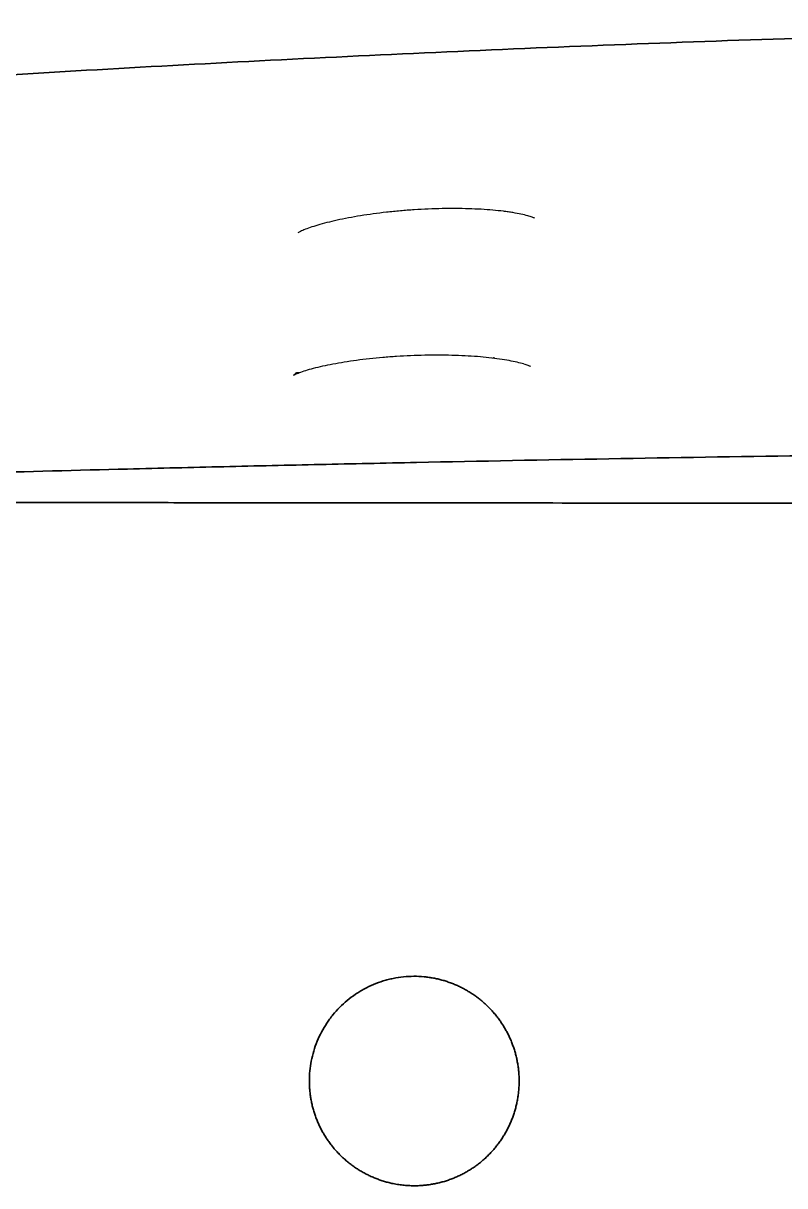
# Model space of a CAD drawing. Header units: millimetres. Extents: x 0 to 2561, y -987 to 790.
# Drawn here: x 412.6 to 546.9, y -667.9 to -462.9 of the extents above; entities that cross this region are included whole.
import ezdxf

# ---------------------------------------------------------------- set-up
doc = ezdxf.new("R2010")
doc.units = ezdxf.units.MM
doc.layers.add('Blocks', color=7, linetype='Continuous')
doc.layers.add('Blocks$Inner', color=7, linetype='Continuous', lineweight=25, true_color=0x007f00)
doc.layers.add('Blocks$Outline', color=7, linetype='Continuous', lineweight=35, true_color=0xff3f3f)

# ---------------------------------------------------------------- blocks, each defined once
blk = doc.blocks.new('Balcony Dining Bench Top')
at = {"layer": 'Blocks$Inner'}
for points, knots in [([(-592.46, 340.84), (-592.46, 340.54), (-592.46, 340.24), (-592.46, 339.94), (-592.45, 333.97), (-592.44, 328.01), (-592.43, 322.06), (-592.42, 318.55), (-592.42, 315.03), (-592.41, 311.52), (-592.4, 303.86), (-592.39, 296.21), (-592.38, 288.56), (-592.37, 286.78), (-592.37, 284.99), (-592.37, 283.21), (-592.35, 273.78), (-592.34, 264.35), (-592.33, 254.92), (-592.32, 245.47), (-592.3, 236.01), (-592.29, 226.56), (-592.29, 224.89), (-592.29, 223.23), (-592.28, 221.56), (-592.28, 213.74), (-592.27, 205.89), (-592.26, 198.04), (-592.25, 188.51), (-592.24, 178.95), (-592.23, 169.39), (-592.22, 164.22), (-592.21, 159.05), (-592.21, 153.88), (-592.21, 149.48), (-592.2, 145.08), (-592.2, 140.68), (-592.19, 131.11), (-592.18, 121.54), (-592.17, 111.97), (-592.16, 103.32), (-592.16, 94.67), (-592.15, 86.03), (-592.15, 85.12), (-592.15, 84.22), (-592.15, 83.31), (-592.14, 73.78), (-592.14, 64.27), (-592.13, 54.79), (-592.13, 53.96), (-592.13, 53.13), (-592.13, 52.3), (-592.12, 43.66), (-592.12, 35.05), (-592.11, 26.44), (-592.11, 23.9), (-592.11, 21.35), (-592.11, 18.8), (-592.11, 11.92), (-592.1, 5.04), (-592.1, -1.84), (-592.1, -6.11), (-592.1, -10.38), (-592.09, -14.65), (-592.09, -19.83), (-592.09, -25.01), (-592.09, -30.2), (-592.09, -30.61), (-592.09, -31.02), (-592.09, -31.44), (-592.09, -37.04), (-592.09, -42.66), (-592.08, -48.28), (-592.08, -61.27), (-592.08, -74.31), (-592.08, -87.37), (-592.08, -96.93), (-592.08, -106.51), (-592.08, -116.08), (-592.08, -125.66), (-592.08, -135.25), (-592.08, -144.82), (-592.08, -157.87), (-592.08, -170.9), (-592.08, -183.88), (-592.09, -189.51), (-592.09, -195.12), (-592.09, -200.73), (-592.09, -201.15), (-592.09, -201.57), (-592.09, -201.99), (-592.09, -207.17), (-592.09, -212.35), (-592.09, -217.51), (-592.1, -221.79), (-592.1, -226.07), (-592.1, -230.34), (-592.1, -237.22), (-592.11, -244.09), (-592.11, -250.97), (-592.11, -253.52), (-592.11, -256.07), (-592.11, -258.63), (-592.12, -267.23), (-592.12, -275.84), (-592.13, -284.47), (-592.13, -285.31), (-592.13, -286.14), (-592.13, -286.98), (-592.14, -296.46), (-592.14, -305.97), (-592.15, -315.5), (-592.15, -316.4), (-592.15, -317.29), (-592.15, -318.19), (-592.16, -326.84), (-592.16, -335.5), (-592.17, -344.15), (-592.18, -353.72), (-592.19, -363.3), (-592.2, -372.87), (-592.2, -377.26), (-592.21, -381.65), (-592.21, -386.05), (-592.21, -391.23), (-592.22, -396.4), (-592.23, -401.58), (-592.24, -411.14), (-592.25, -420.69), (-592.26, -430.22), (-592.27, -438.07), (-592.28, -445.91), (-592.28, -453.73), (-592.29, -455.4), (-592.29, -457.07), (-592.29, -458.74), (-592.3, -468.2), (-592.32, -477.66), (-592.33, -487.11), (-592.34, -496.54), (-592.35, -505.97), (-592.37, -515.4), (-592.37, -517.17), (-592.37, -518.95), (-592.38, -520.73), (-592.39, -528.39), (-592.4, -536.04), (-592.41, -543.7), (-592.42, -547.21), (-592.42, -550.72), (-592.43, -554.23), (-592.44, -560.18), (-592.45, -566.15), (-592.46, -572.12), (-592.46, -572.42), (-592.46, -572.71), (-592.46, -573)], [-996.817019, -996.817019, -996.817019, -996.817019, -995.9123, -995.9123, -995.9123, -978.027625, -978.027625, -978.027625, -967.478023, -967.478023, -967.478023, -944.513052, -944.513052, -944.513052, -939.159365, -939.159365, -939.159365, -910.862819, -910.862819, -910.862819, -882.48729, -882.48729, -882.48729, -877.48982, -877.48982, -877.48982, -853.958224, -853.958224, -853.958224, -825.307231, -825.307231, -825.307231, -809.794808, -809.794808, -809.794808, -796.592488, -796.592488, -796.592488, -767.874023, -767.874023, -767.874023, -741.931426, -741.931426, -741.931426, -739.219314, -739.219314, -739.219314, -710.697678, -710.697678, -710.697678, -708.20784, -708.20784, -708.20784, -682.344451, -682.344451, -682.344451, -674.706309, -674.706309, -674.706309, -654.059058, -654.059058, -654.059058, -641.24893, -641.24893, -641.24893, -625.706944, -625.706944, -625.706944, -624.467245, -624.467245, -624.467245, -607.621719, -607.621719, -607.621719, -568.533188, -568.533188, -568.533188, -539.823329, -539.823329, -539.823329, -511.09107, -511.09107, -511.09107, -472.024795, -472.024795, -472.024795, -455.179187, -455.179187, -455.179187, -453.917316, -453.917316, -453.917316, -438.397425, -438.397425, -438.397425, -425.565203, -425.565203, -425.565203, -404.940004, -404.940004, -404.940004, -397.279812, -397.279812, -397.279812, -371.438578, -371.438578, -371.438578, -368.926588, -368.926588, -368.926588, -340.404954, -340.404954, -340.404954, -337.71515, -337.71515, -337.71515, -311.750248, -311.750248, -311.750248, -283.031787, -283.031787, -283.031787, -269.851859, -269.851859, -269.851859, -254.317047, -254.317047, -254.317047, -225.666059, -225.666059, -225.666059, -202.15667, -202.15667, -202.15667, -197.136998, -197.136998, -197.136998, -168.761474, -168.761474, -168.761474, -140.464934, -140.464934, -140.464934, -135.133309, -135.133309, -135.133309, -112.146282, -112.146282, -112.146282, -101.618835, -101.618835, -101.618835, -83.712012, -83.712012, -83.712012, -82.828449, -82.828449, -82.828449, -82.828449]), ([(-676.78, -116.08), (-676.78, -160.3), (-676.19, -204.49), (-674.5, -269.53), (-673.8, -291), (-672.15, -333.36), (-671.2, -354.24), (-669.09, -395.32), (-667.92, -415.5), (-665.4, -455.1), (-664.04, -474.51), (-662.38, -496.53), (-662.15, -499.53), (-661.92, -502.52)], [529.316122, 529.316122, 529.316122, 529.316122, 651.160456, 651.160456, 712.082623, 712.082623, 773.00479, 773.00479, 833.926957, 833.926957, 894.849124, 894.849124, 904.501732, 904.501732, 904.501732, 904.501732]), ([(-601.68, -116.08), (-601.68, -117.46), (-601.68, -118.84), (-601.68, -120.22), (-601.68, -121.6), (-601.68, -122.99), (-601.68, -124.37), (-601.68, -125.75), (-601.68, -127.13), (-601.68, -128.51), (-601.67, -137.27), (-601.65, -146.03), (-601.62, -154.78), (-601.59, -163.54), (-601.55, -172.3), (-601.49, -181.05), (-601.44, -189.83), (-601.38, -198.61), (-601.31, -207.38), (-601.12, -231.3), (-600.85, -255.22), (-600.5, -279.13), (-600.33, -290.48), (-600.15, -301.83), (-599.95, -313.19), (-599.75, -324.5), (-599.54, -335.82), (-599.3, -347.13), (-599.19, -352.79), (-599.07, -358.45), (-598.94, -364.11), (-598.82, -369.77), (-598.69, -375.42), (-598.56, -381.08), (-598.42, -386.74), (-598.29, -392.4), (-598.15, -398.06), (-597.92, -406.91), (-597.69, -415.75), (-597.45, -424.59), (-597.21, -433.43), (-596.96, -442.28), (-596.7, -451.12), (-596.44, -459.94), (-596.17, -468.77), (-595.89, -477.6), (-595.15, -500.62), (-594.35, -523.64), (-593.48, -546.66), (-592.88, -562.57), (-592.25, -578.49), (-591.58, -594.41), (-591.25, -602.37), (-590.91, -610.32), (-590.56, -618.28), (-590.31, -623.89), (-590.07, -629.5), (-589.81, -635.1), (-589.7, -637.45), (-589.59, -639.8), (-589.5, -642.15), (-589.41, -644.51), (-589.34, -646.88), (-589.3, -649.24), (-589.25, -651.6), (-589.23, -653.96), (-589.23, -656.33)], [540.441973, 540.441973, 540.441973, 540.441973, 544.584614, 544.584614, 544.584614, 548.729124, 548.729124, 548.729124, 552.874033, 552.874033, 552.874033, 579.143805, 579.143805, 579.143805, 605.412876, 605.412876, 605.412876, 631.747214, 631.747214, 631.747214, 703.500221, 703.500221, 703.500221, 737.560885, 737.560885, 737.560885, 771.512654, 771.512654, 771.512654, 788.491452, 788.491452, 788.491452, 805.468146, 805.468146, 805.468146, 822.456224, 822.456224, 822.456224, 848.993572, 848.993572, 848.993572, 875.530874, 875.530874, 875.530874, 902.022648, 902.022648, 902.022648, 971.124873, 971.124873, 971.124873, 1018.916003, 1018.916003, 1018.916003, 1042.81046, 1042.81046, 1042.81046, 1059.651559, 1059.651559, 1059.651559, 1066.706649, 1066.706649, 1066.706649, 1073.793569, 1073.793569, 1073.793569, 1080.883563, 1080.883563, 1080.883563, 1080.883563]), ([(-642.82, -327.54), (-643.01, -328.21), (-643.2, -329.09), (-643.37, -330.12), (-643.41, -330.38), (-643.45, -330.66), (-643.49, -330.94), (-643.53, -331.22), (-643.57, -331.5), (-643.61, -331.8), (-643.68, -332.39), (-643.75, -333.02), (-643.81, -333.67), (-643.87, -334.33), (-643.92, -335.01), (-643.96, -335.72), (-644, -336.43), (-644.03, -337.17), (-644.05, -337.92), (-644.1, -339.42), (-644.11, -340.98), (-644.08, -342.59), (-644.06, -343.4), (-644.04, -344.21), (-644, -345.03), (-643.97, -345.85), (-643.92, -346.68), (-643.87, -347.5)], [17.693995, 17.693995, 17.693995, 17.693995, 22.474606, 22.474606, 22.474606, 23.686046, 23.686046, 23.686046, 24.893706, 24.893706, 24.893706, 27.308217, 27.308217, 27.308217, 29.738094, 29.738094, 29.738094, 32.196262, 32.196262, 32.196262, 37.097872, 37.097872, 37.097872, 39.567616, 39.567616, 39.567616, 42.045446, 42.045446, 42.045446, 42.045446]), ([(-642.4, -326.3), (-642.42, -326.33), (-642.44, -326.39), (-642.47, -326.46), (-642.5, -326.53), (-642.53, -326.62), (-642.57, -326.72), (-642.64, -326.92), (-642.73, -327.19), (-642.81, -327.5)], [12.940183, 12.940183, 12.940183, 12.940183, 14.133749, 14.133749, 14.133749, 15.326322, 15.326322, 15.326322, 17.60004, 17.60004, 17.60004, 17.60004]), ([(-616.25, -327.03), (-616.26, -327.06), (-616.29, -327.11), (-616.31, -327.18), (-616.34, -327.24), (-616.38, -327.33), (-616.42, -327.44), (-616.49, -327.63), (-616.58, -327.89), (-616.67, -328.19)], [12.748656, 12.748656, 12.748656, 12.748656, 13.944058, 13.944058, 13.944058, 15.137705, 15.137705, 15.137705, 17.384169, 17.384169, 17.384169, 17.384169]), ([(-616.68, -328.24), (-616.88, -328.9), (-617.08, -329.77), (-617.27, -330.8), (-617.37, -331.32), (-617.46, -331.88), (-617.54, -332.47), (-617.63, -333.06), (-617.7, -333.68), (-617.78, -334.33), (-617.85, -334.98), (-617.91, -335.66), (-617.97, -336.37), (-618.02, -337.07), (-618.07, -337.81), (-618.11, -338.56), (-618.19, -340.07), (-618.23, -341.62), (-618.23, -343.23), (-618.24, -344.04), (-618.23, -344.85), (-618.21, -345.67), (-618.2, -346.5), (-618.17, -347.32), (-618.14, -348.15)], [17.507134, 17.507134, 17.507134, 17.507134, 22.293175, 22.293175, 22.293175, 24.715555, 24.715555, 24.715555, 27.132595, 27.132595, 27.132595, 29.565464, 29.565464, 29.565464, 32.026681, 32.026681, 32.026681, 36.934529, 36.934529, 36.934529, 39.407834, 39.407834, 39.407834, 41.889303, 41.889303, 41.889303, 41.889303]), ([(-490.23, -329.01), (-490.38, -329.01), (-490.53, -329.01), (-490.94, -329.02), (-491.2, -329.04), (-491.72, -329.07), (-491.99, -329.1), (-492.5, -329.16), (-492.77, -329.19), (-493.28, -329.27), (-493.54, -329.32), (-494.04, -329.42), (-494.3, -329.47), (-494.8, -329.6), (-495.05, -329.66), (-495.55, -329.81), (-495.79, -329.88), (-496.28, -330.05), (-496.53, -330.14), (-497.01, -330.32), (-497.26, -330.42), (-497.73, -330.63), (-497.97, -330.74), (-498.44, -330.96), (-498.68, -331.08), (-499.13, -331.33), (-499.36, -331.46), (-499.81, -331.72), (-500.03, -331.86), (-500.46, -332.14), (-500.68, -332.29), (-501.1, -332.59), (-501.31, -332.74), (-501.71, -333.06), (-501.92, -333.22), (-502.31, -333.56), (-502.51, -333.73), (-502.89, -334.08), (-503.08, -334.27), (-503.45, -334.63), (-503.63, -334.83), (-503.98, -335.21), (-504.15, -335.41), (-504.49, -335.8), (-504.65, -336), (-504.97, -336.41), (-505.12, -336.62), (-505.42, -337.04), (-505.56, -337.26), (-505.84, -337.69), (-505.98, -337.92), (-506.24, -338.36), (-506.37, -338.59), (-506.61, -339.05), (-506.73, -339.29), (-506.96, -339.75), (-507.07, -340), (-507.27, -340.47), (-507.37, -340.72), (-507.55, -341.2), (-507.64, -341.45), (-507.8, -341.94), (-507.88, -342.19), (-508.02, -342.68), (-508.09, -342.93), (-508.21, -343.44), (-508.27, -343.69), (-508.37, -344.2), (-508.41, -344.46), (-508.49, -344.97), (-508.52, -345.23), (-508.55, -345.49)], [87.234096, 87.234096, 87.234096, 87.234096, 87.689581, 87.689581, 88.470414, 88.470414, 89.251246, 89.251246, 90.03185, 90.03185, 90.812454, 90.812454, 91.593057, 91.593057, 92.373661, 92.373661, 93.154264, 93.154264, 93.934868, 93.934868, 94.715471, 94.715471, 95.496075, 95.496075, 96.276383, 96.276383, 97.056691, 97.056691, 97.836999, 97.836999, 98.617308, 98.617308, 99.397616, 99.397616, 100.177924, 100.177924, 100.958232, 100.958232, 101.73854, 101.73854, 102.518657, 102.518657, 103.298773, 103.298773, 104.078889, 104.078889, 104.859006, 104.859006, 105.639122, 105.639122, 106.419238, 106.419238, 107.199355, 107.199355, 107.979471, 107.979471, 108.759589, 108.759589, 109.539707, 109.539707, 110.319825, 110.319825, 111.099942, 111.099942, 111.88006, 111.88006, 112.660178, 112.660178, 113.440296, 113.440296, 114.220414, 114.220414, 114.220414, 114.220414]), ([(-471.83, -349.53), (-471.79, -349.21), (-471.77, -348.88), (-471.75, -348.56), (-471.73, -348.24), (-471.72, -347.9), (-471.72, -347.58), (-471.72, -347.32), (-471.72, -347.06), (-471.73, -346.8), (-471.74, -346.54), (-471.76, -346.28), (-471.78, -346.02), (-471.8, -345.76), (-471.82, -345.5), (-471.86, -345.24), (-471.89, -344.99), (-471.92, -344.73), (-471.97, -344.47), (-472.01, -344.22), (-472.06, -343.96), (-472.11, -343.71), (-472.16, -343.46), (-472.22, -343.2), (-472.28, -342.95), (-472.35, -342.7), (-472.42, -342.45), (-472.49, -342.2), (-472.57, -341.95), (-472.65, -341.7), (-472.73, -341.45), (-472.82, -341.21), (-472.91, -340.96), (-473, -340.72), (-473.1, -340.48), (-473.2, -340.23), (-473.31, -340), (-473.41, -339.76), (-473.52, -339.52), (-473.64, -339.29), (-473.75, -339.06), (-473.87, -338.83), (-473.99, -338.6), (-474.12, -338.38), (-474.25, -338.15), (-474.38, -337.93), (-474.51, -337.71), (-474.65, -337.49), (-474.8, -337.27), (-474.94, -337.06), (-475.09, -336.84), (-475.24, -336.63), (-475.39, -336.42), (-475.55, -336.21), (-475.71, -336.01), (-475.88, -335.8), (-476.05, -335.6), (-476.21, -335.4), (-476.38, -335.21), (-476.56, -335.01), (-476.74, -334.82), (-476.91, -334.64), (-477.1, -334.45), (-477.28, -334.27), (-477.47, -334.09), (-477.65, -333.91), (-477.85, -333.74), (-478.04, -333.57), (-478.23, -333.4), (-478.43, -333.23), (-478.63, -333.07), (-478.84, -332.91), (-479.04, -332.75), (-479.25, -332.59), (-479.46, -332.44), (-479.67, -332.29), (-479.89, -332.15), (-480.11, -332), (-480.33, -331.86), (-480.55, -331.72), (-480.77, -331.58), (-481, -331.46), (-481.22, -331.33), (-481.45, -331.2), (-481.68, -331.08), (-481.91, -330.96), (-482.15, -330.85), (-482.38, -330.74), (-482.61, -330.63), (-482.85, -330.53), (-483.09, -330.43), (-483.33, -330.33), (-483.57, -330.23), (-483.81, -330.14), (-484.05, -330.05), (-484.3, -329.97), (-484.55, -329.89), (-484.79, -329.81), (-485.04, -329.74), (-485.29, -329.67), (-485.54, -329.6), (-485.8, -329.53), (-486.05, -329.48), (-486.3, -329.42), (-486.56, -329.37), (-486.82, -329.32), (-487.07, -329.27), (-487.33, -329.23), (-487.59, -329.19), (-487.84, -329.16), (-488.1, -329.13), (-488.36, -329.1), (-488.62, -329.07), (-488.87, -329.05), (-489.13, -329.04), (-489.39, -329.03), (-489.65, -329.02), (-489.91, -329.01), (-490.02, -329.01), (-490.12, -329.01), (-490.23, -329.01)], [56.067803, 56.067803, 56.067803, 56.067803, 57.039645, 57.039645, 57.039645, 58.014585, 58.014585, 58.014585, 58.800375, 58.800375, 58.800375, 59.581959, 59.581959, 59.581959, 60.36078, 60.36078, 60.36078, 61.138234, 61.138234, 61.138234, 61.915694, 61.915694, 61.915694, 62.694537, 62.694537, 62.694537, 63.476156, 63.476156, 63.476156, 64.261993, 64.261993, 64.261993, 65.047823, 65.047823, 65.047823, 65.829444, 65.829444, 65.829444, 66.608297, 66.608297, 66.608297, 67.385777, 67.385777, 67.385777, 68.163257, 68.163257, 68.163257, 68.94211, 68.94211, 68.94211, 69.723732, 69.723732, 69.723732, 70.509562, 70.509562, 70.509562, 71.295568, 71.295568, 71.295568, 72.077357, 72.077357, 72.077357, 72.856369, 72.856369, 72.856369, 73.634, 73.634, 73.634, 74.411625, 74.411625, 74.411625, 75.190615, 75.190615, 75.190615, 75.972368, 75.972368, 75.972368, 76.758324, 76.758324, 76.758324, 77.544432, 77.544432, 77.544432, 78.326315, 78.326315, 78.326315, 79.105414, 79.105414, 79.105414, 79.883126, 79.883126, 79.883126, 80.660828, 80.660828, 80.660828, 81.439893, 81.439893, 81.439893, 82.221719, 82.221719, 82.221719, 83.00775, 83.00775, 83.00775, 83.793735, 83.793735, 83.793735, 84.575493, 84.575493, 84.575493, 85.354467, 85.354467, 85.354467, 86.132055, 86.132055, 86.132055, 86.909634, 86.909634, 86.909634, 87.234096, 87.234096, 87.234096, 87.234096]), ([(-508.55, -345.49), (-508.56, -345.58), (-508.57, -345.67), (-508.64, -346.37), (-508.67, -346.98), (-508.66, -347.59)], [114.220414, 114.220414, 114.220414, 114.220414, 114.492642, 114.492642, 116.32436, 116.32436, 116.32436, 116.32436]), ([(-643.87, -347.5), (-643.82, -348.33), (-643.75, -349.15), (-643.68, -349.96), (-643.61, -350.78), (-643.53, -351.59), (-643.44, -352.39), (-643.26, -353.98), (-643.05, -355.51), (-642.81, -356.98), (-642.7, -357.72), (-642.57, -358.44), (-642.44, -359.13), (-642.31, -359.82), (-642.17, -360.48), (-642.03, -361.12), (-641.9, -361.75), (-641.75, -362.35), (-641.61, -362.92), (-641.46, -363.49), (-641.32, -364.03), (-641.17, -364.53), (-640.88, -365.52), (-640.59, -366.34), (-640.33, -366.96), (-640.21, -367.26), (-640.09, -367.51), (-640, -367.7), (-639.91, -367.88), (-639.84, -368.01), (-639.82, -368.04)], [42.045446, 42.045446, 42.045446, 42.045446, 44.524923, 44.524923, 44.524923, 46.997369, 46.997369, 46.997369, 51.912105, 51.912105, 51.912105, 54.380131, 54.380131, 54.380131, 56.821621, 56.821621, 56.821621, 59.248439, 59.248439, 59.248439, 61.680961, 61.680961, 61.680961, 66.489275, 66.489275, 66.489275, 68.869154, 68.869154, 68.869154, 71.274496, 71.274496, 71.274496, 71.274496]), ([(-618.14, -348.15), (-618.1, -348.98), (-618.06, -349.8), (-618, -350.62), (-617.95, -351.44), (-617.89, -352.25), (-617.82, -353.06), (-617.68, -354.65), (-617.51, -356.2), (-617.31, -357.68), (-617.21, -358.42), (-617.11, -359.15), (-616.99, -359.85), (-616.88, -360.54), (-616.76, -361.21), (-616.64, -361.86), (-616.52, -362.49), (-616.39, -363.1), (-616.27, -363.68), (-616.14, -364.26), (-616, -364.81), (-615.87, -365.31), (-615.61, -366.31), (-615.34, -367.16), (-615.1, -367.79), (-614.99, -368.1), (-614.88, -368.36), (-614.79, -368.55), (-614.75, -368.64), (-614.71, -368.72), (-614.68, -368.78)], [41.889303, 41.889303, 41.889303, 41.889303, 44.372454, 44.372454, 44.372454, 46.84913, 46.84913, 46.84913, 51.772128, 51.772128, 51.772128, 54.244392, 54.244392, 54.244392, 56.690101, 56.690101, 56.690101, 59.121246, 59.121246, 59.121246, 61.558312, 61.558312, 61.558312, 66.374636, 66.374636, 66.374636, 68.758289, 68.758289, 68.758289, 69.905427, 69.905427, 69.905427, 69.905427]), ([(-508.66, -347.59), (-508.66, -348.81), (-508.54, -350.02), (-508.23, -351.51), (-508.16, -351.81), (-508.01, -352.4), (-507.93, -352.69), (-507.66, -353.56), (-507.46, -354.13), (-506.99, -355.24), (-506.73, -355.78), (-506.3, -356.58), (-506.15, -356.84), (-505.84, -357.36), (-505.67, -357.62), (-504.82, -358.88), (-504.06, -359.81), (-502.77, -361.08), (-502.32, -361.48), (-501.61, -362.06), (-501.37, -362.25), (-500.88, -362.61), (-500.64, -362.78), (-499.38, -363.61), (-498.32, -364.17), (-496.64, -364.86), (-496.06, -365.07), (-494.9, -365.41), (-494.31, -365.56), (-492.57, -365.9), (-491.39, -366.01), (-490.2, -366.01)], [116.32436, 116.32436, 116.32436, 116.32436, 119.961435, 119.961435, 120.870703, 120.870703, 121.779972, 121.779972, 123.598509, 123.598509, 125.417047, 125.417047, 126.326316, 126.326316, 127.235584, 127.235584, 130.872659, 130.872659, 132.691196, 132.691196, 133.600465, 133.600465, 134.509734, 134.509734, 138.146809, 138.146809, 139.965346, 139.965346, 141.783883, 141.783883, 145.336631, 145.336631, 145.336631, 145.336631]), ([(-490.2, -366.01), (-490.16, -366.01), (-490.12, -366.01), (-490.07, -366.01), (-489.82, -366.01), (-489.55, -366), (-489.29, -365.99), (-489.03, -365.97), (-488.77, -365.96), (-488.51, -365.93), (-488.26, -365.91), (-488, -365.88), (-487.74, -365.85), (-487.49, -365.81), (-487.23, -365.77), (-486.98, -365.73), (-486.72, -365.68), (-486.47, -365.63), (-486.22, -365.57), (-485.96, -365.52), (-485.71, -365.46), (-485.46, -365.39), (-485.21, -365.32), (-484.96, -365.25), (-484.71, -365.17), (-484.46, -365.1), (-484.21, -365.01), (-483.97, -364.93), (-483.72, -364.84), (-483.48, -364.74), (-483.24, -364.64), (-483, -364.55), (-482.76, -364.44), (-482.52, -364.34), (-482.28, -364.23), (-482.05, -364.11), (-481.82, -364), (-481.59, -363.88), (-481.36, -363.76), (-481.14, -363.63), (-480.91, -363.5), (-480.69, -363.37), (-480.47, -363.23), (-480.25, -363.1), (-480.03, -362.96), (-479.82, -362.81), (-479.6, -362.67), (-479.39, -362.51), (-479.18, -362.36), (-478.97, -362.2), (-478.76, -362.04), (-478.56, -361.88), (-478.36, -361.71), (-478.16, -361.54), (-477.96, -361.37), (-477.77, -361.2), (-477.58, -361.02), (-477.39, -360.84), (-477.2, -360.66), (-477.02, -360.48), (-476.84, -360.29), (-476.66, -360.1), (-476.49, -359.91), (-476.32, -359.72), (-476.15, -359.52), (-475.98, -359.32), (-475.82, -359.12), (-475.66, -358.92), (-475.5, -358.71), (-475.34, -358.51), (-475.19, -358.3), (-475.04, -358.08), (-474.89, -357.87), (-474.75, -357.65), (-474.6, -357.43), (-474.47, -357.21), (-474.33, -356.99), (-474.2, -356.76), (-474.07, -356.53), (-473.94, -356.31), (-473.82, -356.07), (-473.7, -355.84), (-473.59, -355.61), (-473.47, -355.38), (-473.37, -355.14), (-473.26, -354.9), (-473.16, -354.67), (-473.06, -354.43), (-472.97, -354.19), (-472.87, -353.94), (-472.79, -353.7), (-472.7, -353.46), (-472.62, -353.21), (-472.54, -352.96), (-472.47, -352.71), (-472.39, -352.46), (-472.33, -352.21), (-472.26, -351.96), (-472.2, -351.7), (-472.14, -351.45), (-472.08, -351.13), (-472.01, -350.81), (-471.96, -350.49), (-471.91, -350.17), (-471.86, -349.84), (-471.83, -349.53)], [145.336631, 145.336631, 145.336631, 145.336631, 145.466378, 145.466378, 145.466378, 146.252055, 146.252055, 146.252055, 147.033514, 147.033514, 147.033514, 147.812196, 147.812196, 147.812196, 148.5895, 148.5895, 148.5895, 149.3668, 149.3668, 149.3668, 150.145474, 150.145474, 150.145474, 150.926917, 150.926917, 150.926917, 151.712575, 151.712575, 151.712575, 152.498057, 152.498057, 152.498057, 153.279327, 153.279327, 153.279327, 154.057826, 154.057826, 154.057826, 154.834953, 154.834953, 154.834953, 155.612081, 155.612081, 155.612081, 156.390588, 156.390588, 156.390588, 157.17187, 157.17187, 157.17187, 157.95737, 157.95737, 157.95737, 158.742704, 158.742704, 158.742704, 159.523833, 159.523833, 159.523833, 160.302198, 160.302198, 160.302198, 161.079196, 161.079196, 161.079196, 161.856201, 161.856201, 161.856201, 162.634588, 162.634588, 162.634588, 163.415755, 163.415755, 163.415755, 164.201143, 164.201143, 164.201143, 164.986433, 164.986433, 164.986433, 165.767523, 165.767523, 165.767523, 166.545854, 166.545854, 166.545854, 167.322821, 167.322821, 167.322821, 168.099799, 168.099799, 168.099799, 168.878161, 168.878161, 168.878161, 169.659303, 169.659303, 169.659303, 170.444667, 170.444667, 170.444667, 171.41956, 171.41956, 171.41956, 172.392162, 172.392162, 172.392162, 172.392162]), ([(-614.7, -368.79), (-614.77, -368.7), (-614.87, -368.58), (-615.04, -368.42), (-615.07, -368.38), (-615.11, -368.34), (-615.15, -368.31)], [31.663237, 31.663237, 31.663237, 31.663237, 33.398934, 33.398934, 33.398934, 33.777419, 33.777419, 33.777419, 33.777419])]:
    blk.add_open_spline(points, degree=3, knots=knots, dxfattribs=at)
blk.add_rational_spline([(-617.79, -333.36), (-617.76, -333.46), (-617.73, -333.56), (-617.7, -333.67)], [0.999999952063, 0.999999952093, 0.999999952122, 0.999999952152], degree=3, dxfattribs=at)
blk.add_open_spline([(-615.14, -367.67), (-615.14, -367.88), (-615.13, -368.09), (-615.13, -368.29)], degree=3, dxfattribs=at)
at = {"layer": 'Blocks$Outline'}
for points, knots in [([(-648.66, 430.49), (-648.67, 428.98), (-648.67, 427.46), (-648.67, 424.41), (-648.68, 422.88), (-648.68, 419.77), (-648.69, 418.32), (-648.81, 414.22), (-648.96, 411.74), (-649.4, 406.92), (-649.68, 404.55), (-649.93, 402.16), (-650.19, 399.66), (-650.45, 397.15), (-650.74, 394.31), (-650.77, 394), (-650.84, 393.37), (-650.94, 392.43), (-651.16, 390.22), (-651.36, 388.32), (-651.48, 387.05), (-651.74, 384.54), (-651.99, 382.03), (-654.26, 359.37), (-656.2, 338.7), (-658.43, 313.04), (-658.81, 308.6), (-659.19, 304.14), (-662.12, 267.79), (-662.72, 259.97), (-664.94, 229.74), (-666.48, 206.84), (-669.27, 160.01), (-670.53, 136.09), (-672.74, 87.35), (-673.68, 62.53), (-675.98, -12.87), (-676.78, -64.46), (-676.78, -116.08), (-676.78, -160.3), (-676.19, -204.49), (-674.5, -269.53), (-673.8, -291), (-672.15, -333.36), (-671.2, -354.24), (-669.09, -395.32), (-667.92, -415.5), (-665.4, -455.1), (-664.04, -474.51), (-662.38, -496.53), (-662.15, -499.53), (-661.92, -502.52), (-661.8, -504.07), (-661.65, -505.99), (-661.47, -508.31), (-660.38, -522.2), (-659.24, -535.87), (-656.49, -567.51), (-654.84, -585.29), (-653.13, -602.67), (-652.61, -608.08), (-652.08, -613.39), (-651.54, -618.69), (-651.53, -618.78), (-651.51, -618.94), (-651.49, -619.19), (-651.43, -619.77), (-651.31, -620.92), (-651.08, -623.23), (-650.88, -625.19), (-649.01, -643.6), (-649.01, -643.64), (-649, -643.68), (-648.99, -643.8), (-648.99, -643.9), (-648.97, -644.2), (-648.95, -644.43), (-648.9, -645.23), (-648.86, -645.89), (-648.78, -647.5), (-648.74, -648.46), (-648.7, -650.16), (-648.69, -650.78), (-648.68, -652.13), (-648.68, -652.87), (-648.68, -653.73), (-648.68, -653.75), (-648.68, -653.78), (-648.68, -653.88), (-648.68, -653.96), (-648.68, -654.25), (-648.68, -654.5), (-648.68, -655.43), (-648.67, -656.28), (-648.67, -658.43), (-648.67, -659.73), (-648.67, -661.62), (-648.67, -662.09), (-648.66, -662.57), (-648.66, -662.65)], [12.373966, 12.373966, 12.373966, 12.373966, 16.601863, 16.601863, 20.742388, 20.742388, 24.882913, 24.882913, 33.163963, 33.163963, 41.180741, 41.180741, 41.180741, 48.778274, 48.778274, 49.727966, 49.727966, 50.677658, 52.577041, 56.375808, 56.375808, 56.375808, 65.240052, 65.240052, 135.978866, 135.978866, 150.686593, 150.686593, 150.686593, 175.649857, 175.649857, 246.388671, 246.388671, 317.127485, 317.127485, 387.866299, 387.866299, 529.316122, 529.316122, 529.316122, 651.160456, 651.160456, 712.082623, 712.082623, 773.00479, 773.00479, 833.926957, 833.926957, 894.849124, 894.849124, 904.501732, 904.501732, 904.501732, 905.501732, 905.501732, 905.501732, 950.532882, 950.532882, 1011.455049, 1011.455049, 1011.455049, 1027.366538, 1027.366538, 1027.615155, 1027.615155, 1027.863773, 1028.361007, 1029.355475, 1031.344411, 1035.322283, 1035.322283, 1035.322283, 1035.644028, 1035.644028, 1036.287519, 1036.287519, 1037.574499, 1037.574499, 1040.14846, 1040.14846, 1042.722422, 1042.722422, 1044.009402, 1044.009402, 1045.296383, 1045.296383, 1045.296383, 1045.618128, 1045.618128, 1046.261618, 1046.261618, 1047.548599, 1047.548599, 1050.12256, 1050.12256, 1052.696522, 1052.696522, 1053.340012, 1053.464332, 1053.464332, 1053.464332, 1053.464332]), ([(-592.46, -573), (-592.81, -564.22), (-593.15, -555.44), (-593.48, -546.66), (-594.35, -523.64), (-595.15, -500.62), (-595.89, -477.6), (-596.17, -468.77), (-596.44, -459.94), (-596.7, -451.12), (-596.96, -442.28), (-597.21, -433.43), (-597.45, -424.59), (-597.69, -415.75), (-597.92, -406.91), (-598.15, -398.06), (-598.29, -392.4), (-598.42, -386.74), (-598.56, -381.08), (-598.69, -375.42), (-598.82, -369.77), (-598.94, -364.11), (-599.07, -358.45), (-599.19, -352.79), (-599.3, -347.13), (-599.54, -335.82), (-599.75, -324.5), (-599.95, -313.19), (-600.15, -301.83), (-600.33, -290.48), (-600.5, -279.13), (-600.85, -255.22), (-601.12, -231.3), (-601.31, -207.38), (-601.38, -198.61), (-601.44, -189.83), (-601.49, -181.05), (-601.55, -172.3), (-601.59, -163.54), (-601.62, -154.78), (-601.65, -146.03), (-601.67, -137.27), (-601.68, -128.51), (-601.68, -127.13), (-601.68, -125.75), (-601.68, -124.37), (-601.68, -122.99), (-601.68, -121.6), (-601.68, -120.22), (-601.68, -118.84), (-601.68, -117.46), (-601.68, -116.08), (-601.68, -114.7), (-601.68, -113.32), (-601.68, -111.94), (-601.68, -110.56), (-601.68, -109.17), (-601.68, -107.79), (-601.68, -106.41), (-601.68, -105.03), (-601.68, -103.65), (-601.67, -94.89), (-601.65, -86.14), (-601.62, -77.38), (-601.59, -68.62), (-601.55, -59.86), (-601.49, -51.11), (-601.44, -42.33), (-601.38, -33.55), (-601.31, -24.78), (-601.12, -0.86), (-600.85, 23.06), (-600.5, 46.97), (-600.33, 58.32), (-600.15, 69.67), (-599.95, 81.03), (-599.75, 92.34), (-599.54, 103.66), (-599.3, 114.97), (-599.19, 120.63), (-599.07, 126.29), (-598.94, 131.95), (-598.82, 137.61), (-598.69, 143.26), (-598.56, 148.92), (-598.42, 154.58), (-598.29, 160.24), (-598.15, 165.9), (-597.92, 174.75), (-597.69, 183.59), (-597.45, 192.43), (-597.21, 201.27), (-596.96, 210.11), (-596.7, 218.96), (-596.44, 227.78), (-596.17, 236.61), (-595.89, 245.44), (-595.15, 268.46), (-594.35, 291.48), (-593.48, 314.5), (-593.15, 323.28), (-592.81, 332.06), (-592.46, 340.84)], [-997.492961, -997.492961, -997.492961, -997.492961, -971.124873, -971.124873, -971.124873, -902.022648, -902.022648, -902.022648, -875.530874, -875.530874, -875.530874, -848.993572, -848.993572, -848.993572, -822.456224, -822.456224, -822.456224, -805.468146, -805.468146, -805.468146, -788.491452, -788.491452, -788.491452, -771.512654, -771.512654, -771.512654, -737.560885, -737.560885, -737.560885, -703.500221, -703.500221, -703.500221, -631.747214, -631.747214, -631.747214, -605.412876, -605.412876, -605.412876, -579.143805, -579.143805, -579.143805, -552.874033, -552.874033, -552.874033, -548.729124, -548.729124, -548.729124, -544.584614, -544.584614, -544.584614, -540.441973, -540.441973, -540.441973, -536.298776, -536.298776, -536.298776, -532.154266, -532.154266, -532.154266, -528.009357, -528.009357, -528.009357, -501.739585, -501.739585, -501.739585, -475.470513, -475.470513, -475.470513, -449.136176, -449.136176, -449.136176, -377.383168, -377.383168, -377.383168, -343.322504, -343.322504, -343.322504, -309.370735, -309.370735, -309.370735, -292.391937, -292.391937, -292.391937, -275.415243, -275.415243, -275.415243, -258.427166, -258.427166, -258.427166, -231.889817, -231.889817, -231.889817, -205.352515, -205.352515, -205.352515, -178.860742, -178.860742, -178.860742, -109.758517, -109.758517, -109.758517, -83.395096, -83.395096, -83.395096, -83.395096]), ([(-592.46, 340.84), (-592.46, 340.54), (-592.46, 340.24), (-592.46, 339.94), (-592.45, 333.97), (-592.44, 328.01), (-592.43, 322.06), (-592.42, 318.55), (-592.42, 315.03), (-592.41, 311.52), (-592.4, 303.86), (-592.39, 296.21), (-592.38, 288.56), (-592.37, 286.78), (-592.37, 284.99), (-592.37, 283.21), (-592.35, 273.78), (-592.34, 264.35), (-592.33, 254.92), (-592.32, 245.47), (-592.3, 236.01), (-592.29, 226.56), (-592.29, 224.89), (-592.29, 223.23), (-592.28, 221.56), (-592.28, 213.74), (-592.27, 205.89), (-592.26, 198.04), (-592.25, 188.51), (-592.24, 178.95), (-592.23, 169.39), (-592.22, 164.22), (-592.21, 159.05), (-592.21, 153.88), (-592.21, 149.48), (-592.2, 145.08), (-592.2, 140.68), (-592.19, 131.11), (-592.18, 121.54), (-592.17, 111.97), (-592.16, 103.32), (-592.16, 94.67), (-592.15, 86.03), (-592.15, 85.12), (-592.15, 84.22), (-592.15, 83.31), (-592.14, 73.78), (-592.14, 64.27), (-592.13, 54.79), (-592.13, 53.96), (-592.13, 53.13), (-592.13, 52.3), (-592.12, 43.66), (-592.12, 35.05), (-592.11, 26.44), (-592.11, 23.9), (-592.11, 21.35), (-592.11, 18.8), (-592.11, 11.92), (-592.1, 5.04), (-592.1, -1.84), (-592.1, -6.11), (-592.1, -10.38), (-592.09, -14.65), (-592.09, -19.83), (-592.09, -25.01), (-592.09, -30.2), (-592.09, -30.61), (-592.09, -31.02), (-592.09, -31.44), (-592.09, -37.04), (-592.09, -42.66), (-592.08, -48.28), (-592.08, -61.27), (-592.08, -74.31), (-592.08, -87.37), (-592.08, -96.93), (-592.08, -106.51), (-592.08, -116.08), (-592.08, -125.66), (-592.08, -135.25), (-592.08, -144.82), (-592.08, -157.87), (-592.08, -170.9), (-592.08, -183.88), (-592.09, -189.51), (-592.09, -195.12), (-592.09, -200.73), (-592.09, -201.15), (-592.09, -201.57), (-592.09, -201.99), (-592.09, -207.17), (-592.09, -212.35), (-592.09, -217.51), (-592.1, -221.79), (-592.1, -226.07), (-592.1, -230.34), (-592.1, -237.22), (-592.11, -244.09), (-592.11, -250.97), (-592.11, -253.52), (-592.11, -256.07), (-592.11, -258.63), (-592.12, -267.23), (-592.12, -275.84), (-592.13, -284.47), (-592.13, -285.31), (-592.13, -286.14), (-592.13, -286.98), (-592.14, -296.46), (-592.14, -305.97), (-592.15, -315.5), (-592.15, -316.4), (-592.15, -317.29), (-592.15, -318.19), (-592.16, -326.84), (-592.16, -335.5), (-592.17, -344.15), (-592.18, -353.72), (-592.19, -363.3), (-592.2, -372.87), (-592.2, -377.26), (-592.21, -381.65), (-592.21, -386.05), (-592.21, -391.23), (-592.22, -396.4), (-592.23, -401.58), (-592.24, -411.14), (-592.25, -420.69), (-592.26, -430.22), (-592.27, -438.07), (-592.28, -445.91), (-592.28, -453.73), (-592.29, -455.4), (-592.29, -457.07), (-592.29, -458.74), (-592.3, -468.2), (-592.32, -477.66), (-592.33, -487.11), (-592.34, -496.54), (-592.35, -505.97), (-592.37, -515.4), (-592.37, -517.17), (-592.37, -518.95), (-592.38, -520.73), (-592.39, -528.39), (-592.4, -536.04), (-592.41, -543.7), (-592.42, -547.21), (-592.42, -550.72), (-592.43, -554.23), (-592.44, -560.18), (-592.45, -566.15), (-592.46, -572.12), (-592.46, -572.42), (-592.46, -572.71), (-592.46, -573)], [-996.817019, -996.817019, -996.817019, -996.817019, -995.912343, -995.912343, -995.912343, -978.027667, -978.027667, -978.027667, -967.478064, -967.478064, -967.478064, -944.513092, -944.513092, -944.513092, -939.159406, -939.159406, -939.159406, -910.862858, -910.862858, -910.862858, -882.487328, -882.487328, -882.487328, -877.489858, -877.489858, -877.489858, -853.95826, -853.95826, -853.95826, -825.307266, -825.307266, -825.307266, -809.794842, -809.794842, -809.794842, -796.592521, -796.592521, -796.592521, -767.874055, -767.874055, -767.874055, -741.931457, -741.931457, -741.931457, -739.219345, -739.219345, -739.219345, -710.697707, -710.697707, -710.697707, -708.20787, -708.20787, -708.20787, -682.34448, -682.34448, -682.34448, -674.706337, -674.706337, -674.706337, -654.059085, -654.059085, -654.059085, -641.248956, -641.248956, -641.248956, -625.706969, -625.706969, -625.706969, -624.467271, -624.467271, -624.467271, -607.621743, -607.621743, -607.621743, -568.533211, -568.533211, -568.533211, -539.823351, -539.823351, -539.823351, -511.09109, -511.09109, -511.09109, -472.024813, -472.024813, -472.024813, -455.179204, -455.179204, -455.179204, -453.917333, -453.917333, -453.917333, -438.397442, -438.397442, -438.397442, -425.565219, -425.565219, -425.565219, -404.940019, -404.940019, -404.940019, -397.279826, -397.279826, -397.279826, -371.438592, -371.438592, -371.438592, -368.926601, -368.926601, -368.926601, -340.404966, -340.404966, -340.404966, -337.715162, -337.715162, -337.715162, -311.750259, -311.750259, -311.750259, -283.031796, -283.031796, -283.031796, -269.851868, -269.851868, -269.851868, -254.317055, -254.317055, -254.317055, -225.666066, -225.666066, -225.666066, -202.156676, -202.156676, -202.156676, -197.137003, -197.137003, -197.137003, -168.761478, -168.761478, -168.761478, -140.464936, -140.464936, -140.464936, -135.133312, -135.133312, -135.133312, -112.146284, -112.146284, -112.146284, -101.618835, -101.618835, -101.618835, -83.712012, -83.712012, -83.712012, -82.828449, -82.828449, -82.828449, -82.828449]), ([(-471.83, -349.53), (-471.86, -349.84), (-471.91, -350.17), (-471.96, -350.49), (-472.01, -350.81), (-472.08, -351.13), (-472.14, -351.45), (-472.2, -351.7), (-472.26, -351.96), (-472.33, -352.21), (-472.39, -352.46), (-472.47, -352.71), (-472.54, -352.96), (-472.62, -353.21), (-472.7, -353.46), (-472.79, -353.7), (-472.87, -353.94), (-472.97, -354.19), (-473.06, -354.43), (-473.16, -354.67), (-473.26, -354.9), (-473.37, -355.14), (-473.47, -355.38), (-473.59, -355.61), (-473.7, -355.84), (-473.82, -356.07), (-473.94, -356.31), (-474.07, -356.53), (-474.2, -356.76), (-474.33, -356.99), (-474.47, -357.21), (-474.6, -357.43), (-474.75, -357.65), (-474.89, -357.87), (-475.04, -358.08), (-475.19, -358.3), (-475.34, -358.51), (-475.5, -358.71), (-475.66, -358.92), (-475.82, -359.12), (-475.98, -359.32), (-476.15, -359.52), (-476.32, -359.72), (-476.49, -359.91), (-476.66, -360.1), (-476.84, -360.29), (-477.02, -360.48), (-477.2, -360.66), (-477.39, -360.84), (-477.58, -361.02), (-477.77, -361.2), (-477.96, -361.37), (-478.16, -361.54), (-478.36, -361.71), (-478.56, -361.88), (-478.76, -362.04), (-478.97, -362.2), (-479.18, -362.36), (-479.39, -362.51), (-479.6, -362.67), (-479.82, -362.81), (-480.03, -362.96), (-480.25, -363.1), (-480.47, -363.23), (-480.69, -363.37), (-480.91, -363.5), (-481.14, -363.63), (-481.36, -363.76), (-481.59, -363.88), (-481.82, -364), (-482.05, -364.11), (-482.28, -364.23), (-482.52, -364.34), (-482.76, -364.44), (-483, -364.55), (-483.24, -364.64), (-483.48, -364.74), (-483.72, -364.84), (-483.97, -364.93), (-484.21, -365.01), (-484.46, -365.1), (-484.71, -365.17), (-484.96, -365.25), (-485.21, -365.32), (-485.46, -365.39), (-485.71, -365.46), (-485.96, -365.52), (-486.22, -365.57), (-486.47, -365.63), (-486.72, -365.68), (-486.98, -365.73), (-487.23, -365.77), (-487.49, -365.81), (-487.74, -365.85), (-488, -365.88), (-488.26, -365.91), (-488.51, -365.93), (-488.77, -365.96), (-489.03, -365.97), (-489.29, -365.99), (-489.55, -366), (-489.82, -366.01), (-490.07, -366.01), (-490.12, -366.01), (-490.16, -366.01), (-490.2, -366.01), (-491.39, -366.01), (-492.57, -365.9), (-494.31, -365.56), (-494.9, -365.41), (-496.06, -365.07), (-496.64, -364.86), (-498.32, -364.17), (-499.38, -363.61), (-500.64, -362.78), (-500.88, -362.61), (-501.37, -362.25), (-501.61, -362.06), (-502.32, -361.48), (-502.77, -361.08), (-504.06, -359.81), (-504.82, -358.88), (-505.67, -357.62), (-505.84, -357.36), (-506.15, -356.84), (-506.3, -356.58), (-506.73, -355.78), (-506.99, -355.24), (-507.46, -354.13), (-507.66, -353.56), (-507.93, -352.69), (-508.01, -352.4), (-508.16, -351.81), (-508.23, -351.51), (-508.54, -350.02), (-508.66, -348.81), (-508.66, -347.59), (-508.67, -346.98), (-508.64, -346.37), (-508.57, -345.67), (-508.56, -345.58), (-508.55, -345.49), (-508.52, -345.23), (-508.49, -344.97), (-508.41, -344.46), (-508.37, -344.2), (-508.27, -343.69), (-508.21, -343.44), (-508.09, -342.93), (-508.02, -342.68), (-507.88, -342.19), (-507.8, -341.94), (-507.64, -341.45), (-507.55, -341.2), (-507.37, -340.72), (-507.27, -340.47), (-507.07, -340), (-506.96, -339.75), (-506.73, -339.29), (-506.61, -339.05), (-506.37, -338.59), (-506.24, -338.36), (-505.98, -337.92), (-505.84, -337.69), (-505.56, -337.26), (-505.42, -337.04), (-505.12, -336.62), (-504.97, -336.41), (-504.65, -336), (-504.49, -335.8), (-504.15, -335.41), (-503.98, -335.21), (-503.63, -334.83), (-503.45, -334.63), (-503.08, -334.27), (-502.89, -334.08), (-502.51, -333.73), (-502.31, -333.56), (-501.92, -333.22), (-501.71, -333.06), (-501.31, -332.74), (-501.1, -332.59), (-500.68, -332.29), (-500.46, -332.14), (-500.03, -331.86), (-499.81, -331.72), (-499.36, -331.46), (-499.13, -331.33), (-498.68, -331.08), (-498.44, -330.96), (-497.97, -330.74), (-497.73, -330.63), (-497.26, -330.42), (-497.01, -330.32), (-496.53, -330.14), (-496.28, -330.05), (-495.79, -329.88), (-495.55, -329.81), (-495.05, -329.66), (-494.8, -329.6), (-494.3, -329.47), (-494.04, -329.42), (-493.54, -329.32), (-493.28, -329.27), (-492.77, -329.19), (-492.5, -329.16), (-491.99, -329.1), (-491.72, -329.07), (-491.2, -329.04), (-490.94, -329.02), (-490.53, -329.01), (-490.38, -329.01), (-490.23, -329.01), (-490.12, -329.01), (-490.02, -329.01), (-489.91, -329.01), (-489.65, -329.02), (-489.39, -329.03), (-489.13, -329.04), (-488.87, -329.05), (-488.62, -329.07), (-488.36, -329.1), (-488.1, -329.13), (-487.84, -329.16), (-487.59, -329.19), (-487.33, -329.23), (-487.07, -329.27), (-486.82, -329.32), (-486.56, -329.37), (-486.3, -329.42), (-486.05, -329.48), (-485.8, -329.53), (-485.54, -329.6), (-485.29, -329.67), (-485.04, -329.74), (-484.79, -329.81), (-484.55, -329.89), (-484.3, -329.97), (-484.05, -330.05), (-483.81, -330.14), (-483.57, -330.23), (-483.33, -330.33), (-483.09, -330.43), (-482.85, -330.53), (-482.61, -330.63), (-482.38, -330.74), (-482.15, -330.85), (-481.91, -330.96), (-481.68, -331.08), (-481.45, -331.2), (-481.22, -331.33), (-481, -331.46), (-480.77, -331.58), (-480.55, -331.72), (-480.33, -331.86), (-480.11, -332), (-479.89, -332.15), (-479.67, -332.29), (-479.46, -332.44), (-479.25, -332.59), (-479.04, -332.75), (-478.84, -332.91), (-478.63, -333.07), (-478.43, -333.23), (-478.23, -333.4), (-478.04, -333.57), (-477.85, -333.74), (-477.65, -333.91), (-477.47, -334.09), (-477.28, -334.27), (-477.1, -334.45), (-476.91, -334.64), (-476.74, -334.82), (-476.56, -335.01), (-476.38, -335.21), (-476.21, -335.4), (-476.05, -335.6), (-475.88, -335.8), (-475.71, -336.01), (-475.55, -336.21), (-475.39, -336.42), (-475.24, -336.63), (-475.09, -336.84), (-474.94, -337.06), (-474.8, -337.27), (-474.65, -337.49), (-474.51, -337.71), (-474.38, -337.93), (-474.25, -338.15), (-474.12, -338.38), (-473.99, -338.6), (-473.87, -338.83), (-473.75, -339.06), (-473.64, -339.29), (-473.52, -339.52), (-473.41, -339.76), (-473.31, -340), (-473.2, -340.23), (-473.1, -340.48), (-473, -340.72), (-472.91, -340.96), (-472.82, -341.21), (-472.73, -341.45), (-472.65, -341.7), (-472.57, -341.95), (-472.49, -342.2), (-472.42, -342.45), (-472.35, -342.7), (-472.28, -342.95), (-472.22, -343.2), (-472.16, -343.46), (-472.11, -343.71), (-472.06, -343.96), (-472.01, -344.22), (-471.97, -344.47), (-471.92, -344.73), (-471.89, -344.99), (-471.86, -345.24), (-471.82, -345.5), (-471.8, -345.76), (-471.78, -346.02), (-471.76, -346.28), (-471.74, -346.54), (-471.73, -346.8), (-471.72, -347.06), (-471.72, -347.32), (-471.72, -347.58), (-471.72, -347.9), (-471.73, -348.24), (-471.75, -348.56), (-471.77, -348.88), (-471.79, -349.21), (-471.83, -349.53)], [-172.392162, -172.392162, -172.392162, -172.392162, -171.41956, -171.41956, -171.41956, -170.444667, -170.444667, -170.444667, -169.659303, -169.659303, -169.659303, -168.878161, -168.878161, -168.878161, -168.099799, -168.099799, -168.099799, -167.322821, -167.322821, -167.322821, -166.545854, -166.545854, -166.545854, -165.767523, -165.767523, -165.767523, -164.986433, -164.986433, -164.986433, -164.201143, -164.201143, -164.201143, -163.415755, -163.415755, -163.415755, -162.634588, -162.634588, -162.634588, -161.856201, -161.856201, -161.856201, -161.079196, -161.079196, -161.079196, -160.302198, -160.302198, -160.302198, -159.523833, -159.523833, -159.523833, -158.742704, -158.742704, -158.742704, -157.95737, -157.95737, -157.95737, -157.17187, -157.17187, -157.17187, -156.390588, -156.390588, -156.390588, -155.612081, -155.612081, -155.612081, -154.834953, -154.834953, -154.834953, -154.057826, -154.057826, -154.057826, -153.279327, -153.279327, -153.279327, -152.498057, -152.498057, -152.498057, -151.712575, -151.712575, -151.712575, -150.926917, -150.926917, -150.926917, -150.145474, -150.145474, -150.145474, -149.3668, -149.3668, -149.3668, -148.5895, -148.5895, -148.5895, -147.812196, -147.812196, -147.812196, -147.033514, -147.033514, -147.033514, -146.252055, -146.252055, -146.252055, -145.466378, -145.466378, -145.466378, -145.336631, -145.336631, -145.336631, -141.783883, -141.783883, -139.965346, -139.965346, -138.146809, -138.146809, -134.509734, -134.509734, -133.600465, -133.600465, -132.691196, -132.691196, -130.872659, -130.872659, -127.235584, -127.235584, -126.326316, -126.326316, -125.417047, -125.417047, -123.598509, -123.598509, -121.779972, -121.779972, -120.870703, -120.870703, -119.961435, -119.961435, -116.32436, -116.32436, -116.32436, -114.492642, -114.492642, -114.220414, -114.220414, -114.220414, -113.440296, -113.440296, -112.660178, -112.660178, -111.88006, -111.88006, -111.099942, -111.099942, -110.319825, -110.319825, -109.539707, -109.539707, -108.759589, -108.759589, -107.979471, -107.979471, -107.199355, -107.199355, -106.419238, -106.419238, -105.639122, -105.639122, -104.859006, -104.859006, -104.078889, -104.078889, -103.298773, -103.298773, -102.518657, -102.518657, -101.73854, -101.73854, -100.958232, -100.958232, -100.177924, -100.177924, -99.397616, -99.397616, -98.617308, -98.617308, -97.836999, -97.836999, -97.056691, -97.056691, -96.276383, -96.276383, -95.496075, -95.496075, -94.715471, -94.715471, -93.934868, -93.934868, -93.154264, -93.154264, -92.373661, -92.373661, -91.593057, -91.593057, -90.812454, -90.812454, -90.03185, -90.03185, -89.251246, -89.251246, -88.470414, -88.470414, -87.689581, -87.689581, -87.234096, -87.234096, -87.234096, -86.909634, -86.909634, -86.909634, -86.132055, -86.132055, -86.132055, -85.354467, -85.354467, -85.354467, -84.575493, -84.575493, -84.575493, -83.793735, -83.793735, -83.793735, -83.00775, -83.00775, -83.00775, -82.221719, -82.221719, -82.221719, -81.439893, -81.439893, -81.439893, -80.660828, -80.660828, -80.660828, -79.883126, -79.883126, -79.883126, -79.105414, -79.105414, -79.105414, -78.326315, -78.326315, -78.326315, -77.544432, -77.544432, -77.544432, -76.758324, -76.758324, -76.758324, -75.972368, -75.972368, -75.972368, -75.190615, -75.190615, -75.190615, -74.411625, -74.411625, -74.411625, -73.634, -73.634, -73.634, -72.856369, -72.856369, -72.856369, -72.077357, -72.077357, -72.077357, -71.295568, -71.295568, -71.295568, -70.509562, -70.509562, -70.509562, -69.723732, -69.723732, -69.723732, -68.94211, -68.94211, -68.94211, -68.163257, -68.163257, -68.163257, -67.385777, -67.385777, -67.385777, -66.608297, -66.608297, -66.608297, -65.829444, -65.829444, -65.829444, -65.047823, -65.047823, -65.047823, -64.261993, -64.261993, -64.261993, -63.476156, -63.476156, -63.476156, -62.694537, -62.694537, -62.694537, -61.915694, -61.915694, -61.915694, -61.138234, -61.138234, -61.138234, -60.36078, -60.36078, -60.36078, -59.581959, -59.581959, -59.581959, -58.800375, -58.800375, -58.800375, -58.014585, -58.014585, -58.014585, -57.039645, -57.039645, -57.039645, -56.067803, -56.067803, -56.067803, -56.067803])]:
    blk.add_open_spline(points, degree=3, knots=knots, dxfattribs=at)

msp = doc.modelspace()

# ---------------------------------------------------------------- block references
at = {"layer": 'Blocks', "rotation": 270.0000000000012}
msp.add_blockref('Balcony Dining Bench Top', (829.06, -1139.66), dxfattribs=at)

doc.saveas('drawing.dxf')
